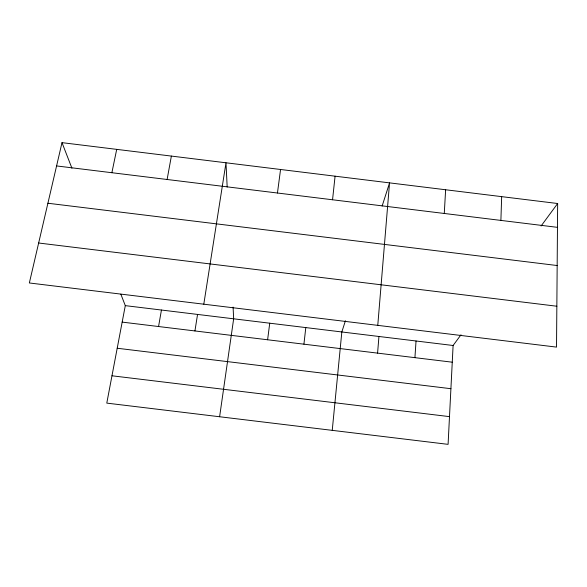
<?xml version="1.0" encoding="UTF-8"?>
<svg xmlns="http://www.w3.org/2000/svg" width="587" height="587" viewBox="0 0 587 587"><rect width="100%" height="100%" fill="white"/><g stroke="black" fill="none" stroke-linecap="round" stroke-linejoin="round"><path stroke-width="0.88" d="M557.65 203.513L556.527 347.108L29.35 282.971L62.002 142.648L557.65 203.513L541.089 226.002M500.894 220.411L501.665 196.638M460.986 334.788L453.105 345.494L448.086 444.352L106.783 403.115L125.295 305.636L120.849 294.182M444.271 213.47L445.636 189.755M414.928 357.666L416.036 340.988M377.771 325.359L389.555 182.873L382.144 206.022M377.58 353.125L378.945 336.483M332.242 430.352L341.832 331.971L345.42 320.766M332.55 199.771L335.082 176.181M303.927 344.18L305.798 327.583M267.613 339.77L269.734 323.202M277.453 193.013L280.557 169.489M219.611 416.748L233.655 318.814L233.083 307.096M203.799 304.191L225.988 162.79L227.176 187.026M194.935 330.943L197.555 314.427M158.563 326.526L161.44 310.031M167.112 179.49L171.375 156.083M111.875 172.717L116.71 149.369M111.97 375.783L449.495 416.631M56.587 165.938L557.467 227.345M47.899 203.241L557.166 265.529M38.647 243.011L556.85 306.231M125.295 305.636L453.105 345.494M122.169 322.109L452.254 362.194M117.202 348.245L450.911 388.704M62.002 142.648L71.937 168.234"/></g></svg>
